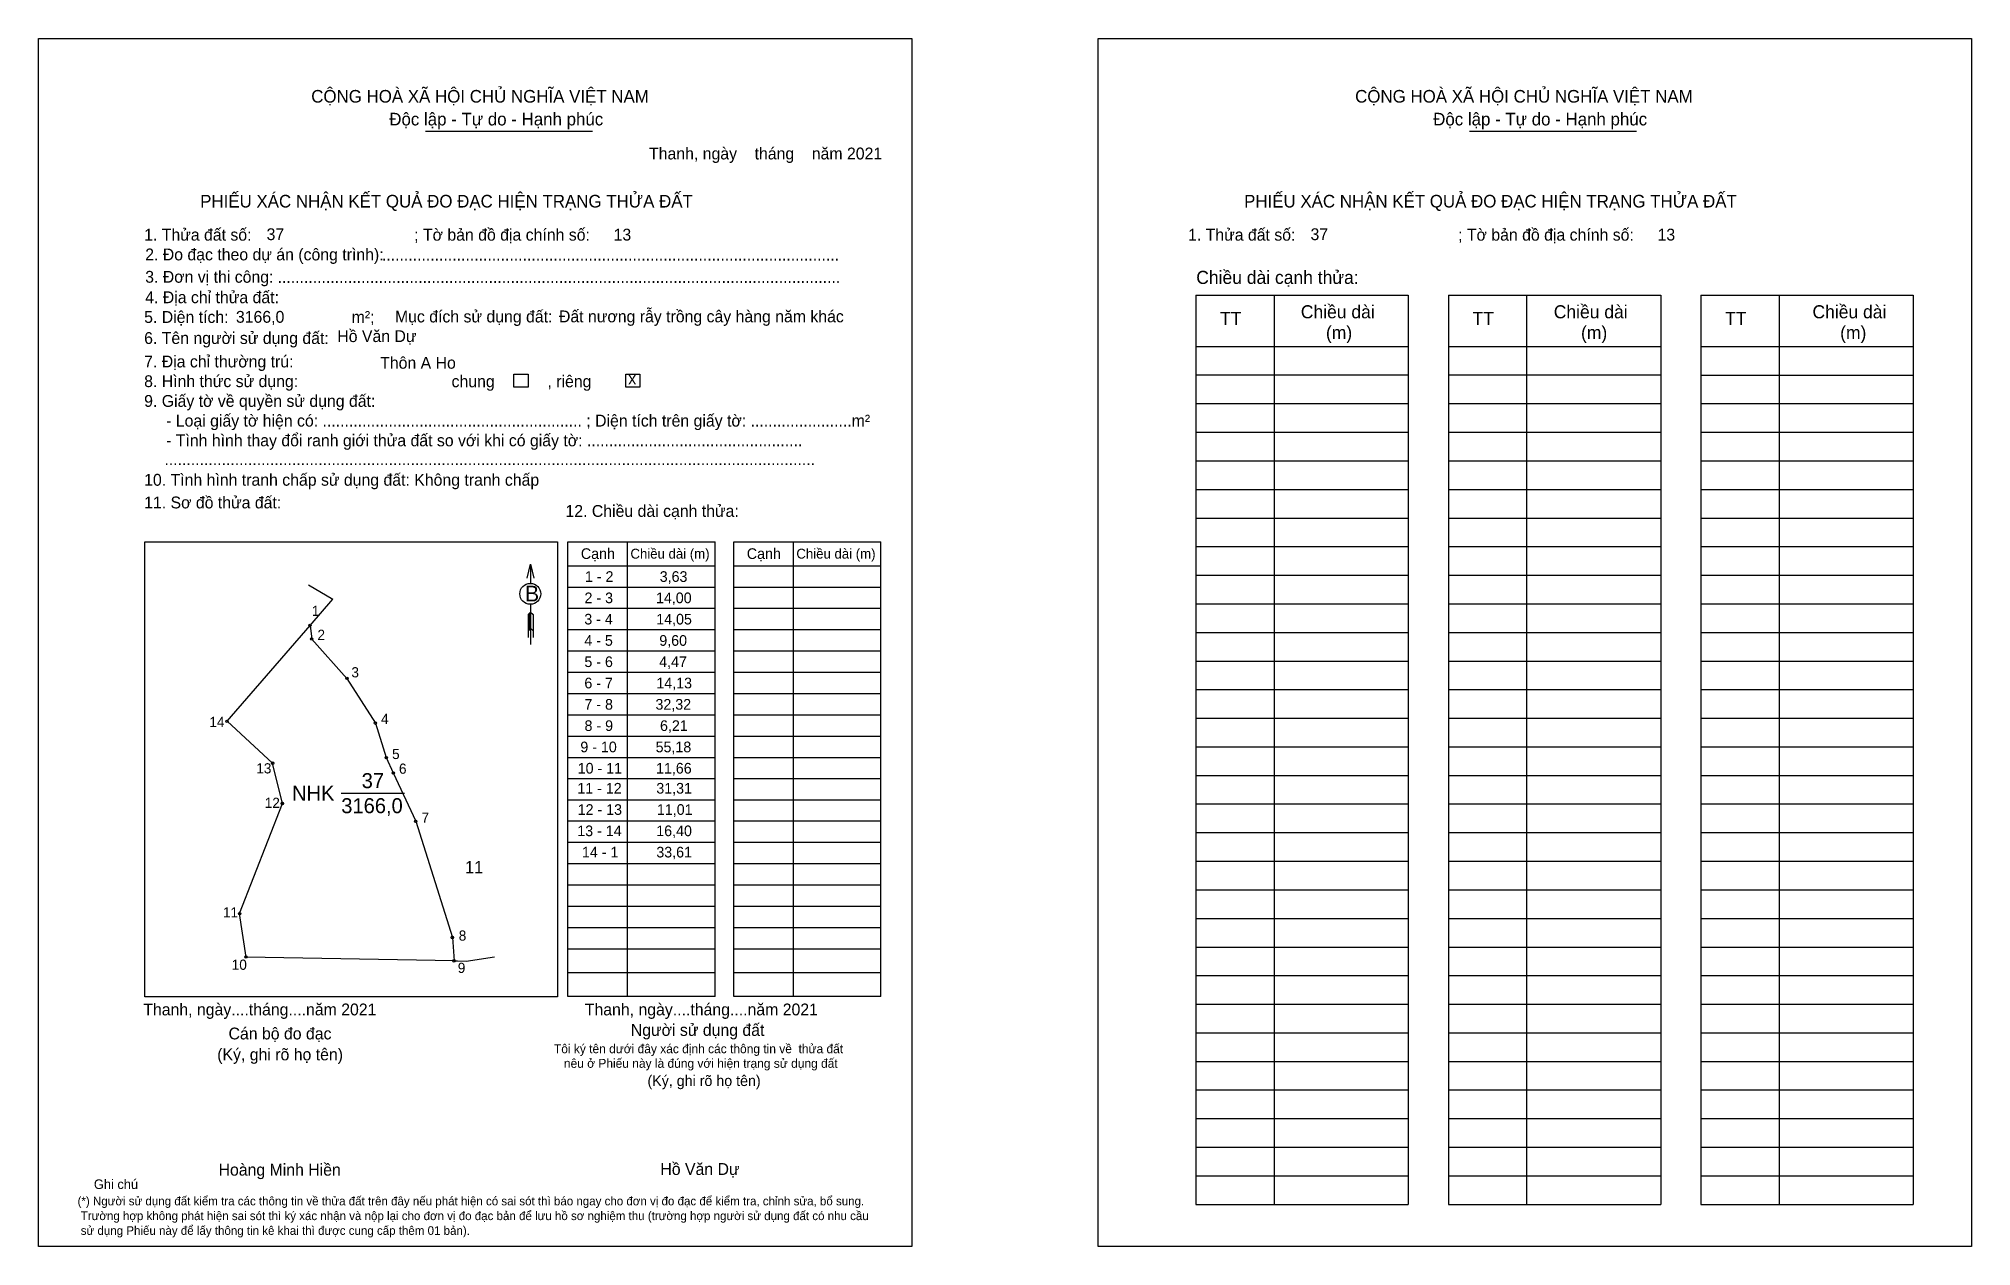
# Model space of a CAD drawing. Extents: x 545702 to 546214, y 1823311 to 1823631.
import ezdxf

# ---------------------------------------------------------------- set-up
doc = ezdxf.new("R2010")
doc.units = 0
for name, color, linetype in [('CanhThua', 7, 'Continuous'), ('kqddKhungInTrang1', 7, 'Continuous'), ('kqddKhungInTrang2', 7, 'Continuous'), ('kqddNoiDung', 7, 'Continuous'), ('kqddTemplate', 7, 'Continuous'), ('MocDinhThua', 7, 'Continuous'), ('NhanDiaChinhThua', 7, 'Continuous'), ('NhanTuCan', 7, 'Continuous'), ('RauThua', 7, 'Continuous'), ('SoHieuDinhThua', 7, 'Continuous')]:
    doc.layers.add(name, color=color, linetype=linetype)

msp = doc.modelspace()

# ---------------------------------------------------------------- linework, layer by layer
at = {"layer": 'CanhThua'}
for p, q in [((545751.89, 1823449.95), (545773.88, 1823475.37)), ((545773.88, 1823475.37), (545774.34, 1823471.76)), ((545774.34, 1823471.76), (545783.66, 1823461.32)), ((545783.66, 1823461.32), (545791.22, 1823449.47)), ((545763.96, 1823438.85), (545751.89, 1823449.95)), ((545791.22, 1823449.47), (545794.09, 1823440.31)), ((545794.09, 1823440.31), (545795.97, 1823436.25)), ((545766.56, 1823428.15), (545763.96, 1823438.85)), ((545795.97, 1823436.25), (545801.9, 1823423.43)), ((545755.21, 1823398.97), (545766.56, 1823428.15)), ((545801.9, 1823423.43), (545811.63, 1823392.61)), ((545756.9, 1823387.43), (545755.21, 1823398.97)), ((545811.63, 1823392.61), (545812.07, 1823386.42)), ((545812.07, 1823386.42), (545756.9, 1823387.43))]:
    msp.add_line(p, q, dxfattribs=at)
at = {"layer": 'kqddKhungInTrang1'}
msp.add_lwpolyline([(545701.91, 1823631), (545933.49, 1823631), (545933.49, 1823310.7), (545701.91, 1823310.7)], close=True, dxfattribs=at)
at = {"layer": 'kqddKhungInTrang2'}
msp.add_lwpolyline([(545982.89, 1823631), (546214.46, 1823631), (546214.46, 1823310.7), (545982.89, 1823310.7)], close=True, dxfattribs=at)
at = {"layer": 'kqddTemplate'}
for p, q in [((545804.48, 1823606.49), (545848.83, 1823606.49)), ((546081.33, 1823606.49), (546125.68, 1823606.49)), ((546008.81, 1823562.95), (546065.12, 1823562.95)), ((546008.81, 1823562.95), (546008.81, 1823321.83)), ((546029.53, 1823562.95), (546029.53, 1823321.83)), ((546065.12, 1823562.95), (546065.12, 1823321.83)), ((546075.79, 1823562.95), (546075.79, 1823321.83)), ((546075.79, 1823562.95), (546132.09, 1823562.95)), ((546096.51, 1823562.95), (546096.51, 1823321.83)), ((546132.09, 1823562.95), (546132.09, 1823321.83)), ((546142.76, 1823562.95), (546142.76, 1823321.83)), ((546142.76, 1823562.95), (546199.07, 1823562.95)), ((546163.48, 1823562.95), (546163.48, 1823321.82)), ((546199.07, 1823562.95), (546199.07, 1823321.82)), ((546008.81, 1823549.38), (546065.12, 1823549.38)), ((546075.79, 1823549.38), (546132.09, 1823549.38)), ((546142.76, 1823549.38), (546199.07, 1823549.38)), ((546008.81, 1823541.8), (546065.12, 1823541.8)), ((546075.79, 1823541.8), (546132.09, 1823541.8)), ((546142.76, 1823541.79), (546199.07, 1823541.79)), ((546008.81, 1823534.21), (546065.12, 1823534.21)), ((546075.79, 1823534.21), (546132.09, 1823534.21)), ((546142.76, 1823534.21), (546199.07, 1823534.21)), ((546008.81, 1823526.63), (546065.12, 1823526.63)), ((546075.79, 1823526.62), (546132.09, 1823526.62)), ((546142.76, 1823526.62), (546199.07, 1823526.62)), ((546008.81, 1823519.04), (546065.12, 1823519.04)), ((546075.79, 1823519.04), (546132.09, 1823519.04)), ((546142.76, 1823519.04), (546199.07, 1823519.04)), ((546008.81, 1823511.45), (546065.12, 1823511.45)), ((546075.79, 1823511.45), (546132.09, 1823511.45)), ((546142.76, 1823511.45), (546199.07, 1823511.45)), ((546008.81, 1823503.87), (546065.12, 1823503.87)), ((546075.79, 1823503.87), (546132.09, 1823503.87)), ((546142.76, 1823503.87), (546199.07, 1823503.87)), ((545842.28, 1823497.52), (545881.3, 1823497.52)), ((545842.28, 1823376.99), (545842.28, 1823497.52)), ((545857.97, 1823497.52), (545857.97, 1823376.99)), ((545881.3, 1823376.99), (545881.3, 1823497.52)), ((545886.29, 1823497.52), (545925.3, 1823497.52)), ((545886.29, 1823376.99), (545886.29, 1823497.52)), ((545901.98, 1823497.52), (545901.98, 1823376.99)), ((545925.3, 1823376.99), (545925.3, 1823497.52)), ((545832.35, 1823491.6), (545832.35, 1823486.54)), ((545842.28, 1823491.22), (545881.3, 1823491.22)), ((545886.29, 1823491.22), (545925.3, 1823491.22)), ((546008.81, 1823496.28), (546065.12, 1823496.28)), ((546075.79, 1823496.28), (546132.09, 1823496.28)), ((546142.76, 1823496.28), (546199.07, 1823496.28)), ((546008.81, 1823488.7), (546065.12, 1823488.7)), ((546075.79, 1823488.7), (546132.09, 1823488.7)), ((546142.76, 1823488.7), (546199.07, 1823488.7)), ((545832.36, 1823480.98), (545832.38, 1823470.34)), ((545842.28, 1823485.57), (545881.3, 1823485.57)), ((545886.29, 1823485.57), (545925.3, 1823485.57)), ((546008.81, 1823481.11), (546065.12, 1823481.11)), ((546075.79, 1823481.11), (546132.09, 1823481.11)), ((546142.76, 1823481.11), (546199.07, 1823481.11)), ((545832.37, 1823478.94), (545831.72, 1823478.32)), ((545832.37, 1823478.65), (545831.72, 1823478.03)), ((545832.37, 1823478.36), (545831.72, 1823477.74)), ((545831.72, 1823478.32), (545831.72, 1823472.22)), ((545832.37, 1823478.08), (545831.72, 1823477.45)), ((545832.37, 1823477.79), (545831.72, 1823477.17)), ((545832.37, 1823477.5), (545831.72, 1823476.88)), ((545832.37, 1823477.21), (545831.72, 1823476.59)), ((545832.37, 1823476.92), (545831.72, 1823476.3)), ((545832.37, 1823476.63), (545831.72, 1823476.01)), ((545832.37, 1823476.34), (545831.72, 1823475.72)), ((545832.37, 1823476.06), (545831.72, 1823475.43)), ((545832.37, 1823478.94), (545833.03, 1823478.32)), ((545833.03, 1823478.32), (545833.03, 1823472.22)), ((545842.28, 1823479.92), (545881.3, 1823479.92)), ((545886.29, 1823479.92), (545925.3, 1823479.92)), ((545832.37, 1823475.77), (545831.72, 1823475.14)), ((545832.37, 1823475.48), (545831.72, 1823474.85)), ((545832.37, 1823475.19), (545831.72, 1823474.56)), ((545832.37, 1823474.9), (545831.72, 1823474.28)), ((545832.37, 1823474.61), (545831.72, 1823473.99)), ((545832.37, 1823474.61), (545833.03, 1823473.99)), ((545842.28, 1823474.27), (545881.3, 1823474.27)), ((545886.29, 1823474.27), (545925.3, 1823474.27)), ((546008.81, 1823473.53), (546065.12, 1823473.53)), ((546075.79, 1823473.53), (546132.09, 1823473.53)), ((546142.76, 1823473.53), (546199.07, 1823473.53)), ((545842.28, 1823468.62), (545881.3, 1823468.62)), ((545886.29, 1823468.62), (545925.3, 1823468.62)), ((546008.81, 1823465.94), (546065.12, 1823465.94)), ((546075.79, 1823465.94), (546132.09, 1823465.94)), ((546142.76, 1823465.94), (546199.07, 1823465.94)), ((545842.28, 1823462.97), (545881.3, 1823462.97)), ((545886.29, 1823462.97), (545925.3, 1823462.97)), ((545842.28, 1823457.33), (545881.3, 1823457.33)), ((545886.29, 1823457.33), (545925.3, 1823457.33)), ((546008.81, 1823458.36), (546065.12, 1823458.36)), ((546075.79, 1823458.36), (546132.09, 1823458.36)), ((546142.76, 1823458.36), (546199.07, 1823458.36)), ((545842.28, 1823451.68), (545881.3, 1823451.68)), ((545886.29, 1823451.68), (545925.3, 1823451.68)), ((546008.81, 1823450.77), (546065.12, 1823450.77)), ((546075.79, 1823450.77), (546132.09, 1823450.77)), ((546142.76, 1823450.77), (546199.07, 1823450.77)), ((545842.28, 1823446.03), (545881.3, 1823446.03)), ((545886.29, 1823446.03), (545925.3, 1823446.03)), ((545842.28, 1823440.38), (545881.3, 1823440.38)), ((545886.29, 1823440.38), (545925.3, 1823440.38)), ((546008.81, 1823443.19), (546065.12, 1823443.19)), ((546075.79, 1823443.19), (546132.09, 1823443.19)), ((546142.76, 1823443.19), (546199.07, 1823443.19)), ((546008.81, 1823435.6), (546065.12, 1823435.6)), ((546075.79, 1823435.6), (546132.09, 1823435.6)), ((546142.76, 1823435.6), (546199.07, 1823435.6)), ((545881.3, 1823434.73), (545842.28, 1823434.73)), ((545925.3, 1823434.73), (545886.29, 1823434.73)), ((545881.3, 1823429.08), (545842.28, 1823429.08)), ((545925.3, 1823429.08), (545886.29, 1823429.08)), ((546008.81, 1823428.02), (546065.12, 1823428.02)), ((546075.79, 1823428.02), (546132.09, 1823428.02)), ((546142.76, 1823428.02), (546199.07, 1823428.02)), ((545881.3, 1823423.43), (545842.28, 1823423.43)), ((545925.3, 1823423.43), (545886.29, 1823423.43)), ((546008.81, 1823420.43), (546065.12, 1823420.43)), ((546075.79, 1823420.43), (546132.09, 1823420.43)), ((546142.76, 1823420.43), (546199.07, 1823420.43)), ((545881.3, 1823417.79), (545842.28, 1823417.79)), ((545925.3, 1823417.79), (545886.29, 1823417.79)), ((545881.3, 1823412.14), (545842.28, 1823412.14)), ((545925.3, 1823412.14), (545886.29, 1823412.14)), ((546008.81, 1823412.85), (546065.12, 1823412.85)), ((546075.79, 1823412.85), (546132.09, 1823412.85)), ((546142.76, 1823412.85), (546199.07, 1823412.85)), ((545881.3, 1823406.49), (545842.28, 1823406.49)), ((545925.3, 1823406.49), (545886.29, 1823406.49)), ((546008.81, 1823405.26), (546065.12, 1823405.26)), ((546075.79, 1823405.26), (546132.09, 1823405.26)), ((546142.76, 1823405.26), (546199.07, 1823405.26)), ((545881.3, 1823400.84), (545842.28, 1823400.84)), ((545925.3, 1823400.84), (545886.29, 1823400.84)), ((545881.3, 1823395.19), (545842.28, 1823395.19)), ((545925.3, 1823395.19), (545886.29, 1823395.19)), ((546008.81, 1823397.68), (546065.12, 1823397.68)), ((546075.79, 1823397.68), (546132.09, 1823397.68)), ((546142.76, 1823397.68), (546199.07, 1823397.68)), ((545881.3, 1823389.54), (545842.28, 1823389.54)), ((545925.3, 1823389.54), (545886.29, 1823389.54)), ((546008.81, 1823390.09), (546065.12, 1823390.09)), ((546075.79, 1823390.09), (546132.09, 1823390.09)), ((546142.76, 1823390.09), (546199.07, 1823390.09)), ((545881.3, 1823383.27), (545842.28, 1823383.27)), ((545925.3, 1823383.27), (545886.29, 1823383.27)), ((546008.81, 1823382.51), (546065.12, 1823382.51)), ((546075.79, 1823382.51), (546132.09, 1823382.51)), ((546142.76, 1823382.51), (546199.07, 1823382.51)), ((545881.3, 1823376.99), (545842.28, 1823376.99)), ((545925.3, 1823376.99), (545886.29, 1823376.99)), ((546008.81, 1823374.92), (546065.12, 1823374.92)), ((546075.79, 1823374.92), (546132.09, 1823374.92)), ((546142.76, 1823374.92), (546199.07, 1823374.92)), ((546008.81, 1823367.34), (546065.12, 1823367.34)), ((546075.79, 1823367.34), (546132.09, 1823367.34)), ((546142.76, 1823367.34), (546199.07, 1823367.34)), ((546008.81, 1823359.75), (546065.12, 1823359.75)), ((546075.79, 1823359.75), (546132.09, 1823359.75)), ((546142.76, 1823359.75), (546199.07, 1823359.75)), ((546008.81, 1823352.17), (546065.12, 1823352.17)), ((546075.79, 1823352.17), (546132.09, 1823352.17)), ((546142.76, 1823352.17), (546199.07, 1823352.17)), ((546008.81, 1823344.58), (546065.12, 1823344.58)), ((546075.79, 1823344.58), (546132.09, 1823344.58)), ((546142.76, 1823344.58), (546199.07, 1823344.58)), ((546008.81, 1823337), (546065.12, 1823337)), ((546075.79, 1823337), (546132.09, 1823337)), ((546142.76, 1823337), (546199.07, 1823337)), ((546008.81, 1823329.41), (546065.12, 1823329.41)), ((546075.79, 1823329.41), (546132.09, 1823329.41)), ((546142.76, 1823329.41), (546199.07, 1823329.41)), ((546008.81, 1823321.83), (546065.12, 1823321.83)), ((546075.79, 1823321.83), (546132.09, 1823321.83)), ((546142.76, 1823321.82), (546199.07, 1823321.82))]:
    msp.add_line(p, q, dxfattribs=at)
for points in [[(545827.96, 1823542.05), (545831.72, 1823542.05), (545831.72, 1823538.53), (545827.96, 1823538.53)], [(545857.59, 1823542.05), (545861.36, 1823542.05), (545861.36, 1823538.53), (545857.59, 1823538.53)], [(545730.09, 1823497.52), (545839.51, 1823497.52), (545839.51, 1823376.88), (545730.09, 1823376.88)]]:
    msp.add_lwpolyline(points, close=True, dxfattribs=at)
msp.add_lwpolyline([(545831.44, 1823487.94), (545832.35, 1823491.6), (545833.27, 1823487.94)], dxfattribs=at)
msp.add_circle((545832.29, 1823483.76), 2.78, dxfattribs=at)
at = {"layer": 'MocDinhThua'}
for centre in [(545773.88, 1823475.37), (545774.34, 1823471.76), (545783.66, 1823461.32), (545751.89, 1823449.95), (545791.22, 1823449.47), (545794.09, 1823440.31), (545763.96, 1823438.85), (545795.97, 1823436.25), (545766.56, 1823428.15), (545801.9, 1823423.43), (545755.21, 1823398.97), (545811.63, 1823392.61), (545756.9, 1823387.43), (545812.07, 1823386.42)]:
    msp.add_circle(centre, 0.324, dxfattribs=at)
at = {"layer": 'NhanDiaChinhThua'}
msp.add_line((545782.17, 1823430.89), (545798.92, 1823430.89), dxfattribs=at)
at = {"layer": 'RauThua'}
for p, q in [((545773.47, 1823486.13), (545779.9, 1823482.32)), ((545773.88, 1823475.37), (545779.9, 1823482.32)), ((545812.07, 1823386.42), (545813.03, 1823386.4)), ((545813.03, 1823386.4), (545815.31, 1823386.36)), ((545815.31, 1823386.36), (545822.83, 1823387.46))]:
    msp.add_line(p, q, dxfattribs=at)

# ---------------------------------------------------------------- texts
at = {"layer": 'kqddNoiDung'}
for s, height, p in [('Thanh, ngày    tháng    năm 2021  ', 3.1381, (545863.79, 1823598.97)), ('37', 3.138, (545762.36, 1823577.56)), ('13', 3.138, (545854.39, 1823577.46)), ('37', 3.138, (546039.21, 1823577.56)), ('13', 3.138, (546131.24, 1823577.46)), ('........................................................................................................', 3.13805, (545792.94, 1823572.15)), ('................................................................................................................................', 3.13805, (545765.27, 1823566.2)), ('3166,0', 3.138, (545754.23, 1823555.65)), ('Đất nương rẫy trồng cây hàng năm khác', 3.1381, (545839.9, 1823555.77)), ('Hồ Văn Dự', 3.138, (545781.11, 1823550.54)), ('Thôn A Ho', 3.138, (545792.48, 1823543.47)), ('x', 3.14, (545858.28, 1823539.35)), ('1 - 2', 2.824, (545846.79, 1823486.93)), ('3,63', 2.824, (545866.62, 1823486.93)), ('2 - 3', 2.824, (545846.68, 1823481.28)), ('14,00', 2.824, (545865.63, 1823481.28)), ('3 - 4', 2.824, (545846.62, 1823475.63)), ('14,05', 2.824, (545865.7, 1823475.63)), ('4 - 5', 2.824, (545846.63, 1823469.98)), ('9,60', 2.824, (545866.51, 1823469.98)), ('5 - 6', 2.824, (545846.64, 1823464.34)), ('4,47', 2.824, (545866.48, 1823464.34)), ('6 - 7', 2.824, (545846.64, 1823458.69)), ('14,13', 2.824, (545865.73, 1823458.69)), ('7 - 8', 2.824, (545846.66, 1823453.04)), ('32,32', 2.824, (545865.49, 1823453.04)), ('8 - 9', 2.824, (545846.68, 1823447.39)), ('6,21', 2.824, (545866.7, 1823447.39)), ('9 - 10', 2.824, (545845.57, 1823441.74)), ('55,18', 2.824, (545865.53, 1823441.74)), ('10 - 11', 2.824, (545844.87, 1823436.09)), ('11,66', 2.824, (545865.64, 1823436.09)), ('11 - 12', 2.824, (545844.77, 1823430.78)), ('31,31', 2.824, (545865.72, 1823430.78)), ('12 - 13', 2.824, (545844.86, 1823425.14)), ('11,01', 2.824, (545865.88, 1823425.14)), ('13 - 14', 2.824, (545844.76, 1823419.49)), ('16,40', 2.824, (545865.7, 1823419.49)), ('14 - 1', 2.824, (545845.99, 1823413.84)), ('33,61', 2.824, (545865.72, 1823413.84)), ('Thanh, ngày....tháng....năm 2021', 3.1381, (545729.66, 1823371.96)), ('Thanh, ngày....tháng....năm 2021', 3.1381, (545846.75, 1823371.96)), ('Hồ Văn Dự', 3.138, (545866.79, 1823329.64))]:
    msp.add_text(s, height=height, dxfattribs=at).set_placement(p)
at = {"layer": 'kqddTemplate'}
for s, height, p in [('CỘNG HOÀ XÃ HỘI CHỦ NGHĨA VIỆT NAM', 3.3473, (545774.2, 1823614.04)), ('CỘNG HOÀ XÃ HỘI CHỦ NGHĨA VIỆT NAM', 3.3473, (546051.04, 1823614.04)), ('Độc lập - Tự do - Hạnh phúc', 3.3473, (545794.9, 1823607.99)), ('Độc lập - Tự do - Hạnh phúc', 3.3473, (546071.74, 1823607.99)), ('PHIẾU XÁC NHẬN KẾT QUẢ ĐO ĐẠC HIỆN TRẠNG THỬA ĐẤT', 3.3473, (545744.75, 1823586.22)), ('PHIẾU XÁC NHẬN KẾT QUẢ ĐO ĐẠC HIỆN TRẠNG THỬA ĐẤT', 3.3473, (546021.6, 1823586.22)), ('1. Thửa đất số:                                     ; Tờ bản đồ địa chính số:', 3.1381, (545729.89, 1823577.43)), ('1. Thửa đất số:                                     ; Tờ bản đồ địa chính số:', 3.1381, (546006.74, 1823577.43)), ('2. Đo đạc theo dự án (công trình): ', 3.1381, (545730.17, 1823572.2)), ('3. Đơn vị thi công: ', 3.1381, (545730.17, 1823566.27)), ('Chiều dài cạnh thửa:', 3.4675, (546008.91, 1823565.95)), ('4. Địa chỉ thửa đất:', 3.1381, (545730.17, 1823560.84)), ('5. Diện tích:                            m²; ', 3.1381, (545729.89, 1823555.61)), ('Mục đích sử dụng đất:', 3.1381, (545796.4, 1823555.74)), ('TT', 3.468, (546015.21, 1823555.04)), ('Chiều dài', 3.468, (546036.64, 1823556.83)), ('TT', 3.468, (546082.18, 1823555.04)), ('Chiều dài', 3.468, (546103.72, 1823556.83)), ('TT', 3.468, (546149.16, 1823555.04)), ('Chiều dài', 3.468, (546172.33, 1823556.83)), ('6. Tên người sử dụng đất:', 3.1381, (545729.89, 1823550.03)), ('(m)', 3.468, (546043.3, 1823551.31)), ('(m)', 3.468, (546110.95, 1823551.31)), ('(m)', 3.468, (546179.67, 1823551.31)), ('7. Địa chỉ thường trú:', 3.1381, (545729.89, 1823543.81)), ('8. Hình thức sử dụng:', 3.1381, (545729.89, 1823538.58)), ('chung            , riêng', 3.1381, (545811.42, 1823538.55)), ('9. Giấy tờ về quyền sử dụng đất:', 3.1381, (545729.89, 1823533.35)), ('     - Loại giấy tờ hiện có: ........................................................... ; Diện tích trên giấy tờ: .......................m²', 3.13805, (545729.89, 1823528.12)), ('     - Tình hình thay đổi ranh giới thửa đất so với khi có giấy tờ: .................................................', 3.13805, (545729.89, 1823522.89)), ('....................................................................................................................................................', 3.13805, (545735.26, 1823517.92)), ('10. Tình hình tranh chấp sử dụng đất: Không tranh chấp', 3.1381, (545729.89, 1823512.43)), ('11. Sơ đồ thửa đất:', 3.1381, (545729.89, 1823506.42)), ('12. Chiều dài cạnh thửa:', 3.1381, (545841.62, 1823504.17)), ('Cạnh', 2.824, (545845.71, 1823493.01)), ('Chiều dài (m)', 2.615, (545858.85, 1823493.1)), ('Cạnh', 2.824, (545889.72, 1823493.01)), ('Chiều dài (m)', 2.615, (545902.86, 1823493.1)), ('B', 4.18, (545830.91, 1823481.74)), ('Cán bộ đo đạc', 3.1381, (545752.27, 1823365.58)), ('Người sử dụng đất', 3.1381, (545858.95, 1823366.52)), ('(Ký, ghi rõ họ tên)', 3.1381, (545749.27, 1823360.04)), ('Tôi ký tên dưới đây xác định các thông tin về  thửa đất ', 2.3724, (545838.57, 1823361.92)), ('nêu ở Phiếu này là đúng với hiện trạng sử dụng đất', 2.3724, (545841.21, 1823358.06)), ('(Ký, ghi rõ họ tên)', 2.8242, (545863.37, 1823353.22)), ('Hoàng Minh Hiền', 3.1381, (545749.62, 1823329.46)), ('Ghi chú', 2.542, (545716.56, 1823325.91)), ('(*) Người sử dụng đất kiểm tra các thông tin về thửa đất trên đây nếu phát hiện có sai sót thì báo ngay cho đơn vị đo đạc để kiểm tra, chỉnh sửa, bổ sung.', 2.28764, (545712.23, 1823321.58)), (' Trường hợp không phát hiện sai sót thì ký xác nhận và nộp lại cho đơn vị đo đạc bản để lưu hồ sơ nghiệm thu (trường hợp người sử dụng đất có nhu cầu', 2.28764, (545712.23, 1823317.66)), (' sử dụng Phiếu này để lấy thông tin kê khai thì được cung cấp thêm 01 bản).', 2.2876, (545712.23, 1823313.75))]:
    msp.add_text(s, height=height, dxfattribs=at).set_placement(p)
at = {"layer": 'NhanDiaChinhThua'}
for s, p in [('37', (545787.58, 1823432.22)), ('NHK', (545769.1, 1823428.9)), ('3166,0', (545782.17, 1823425.58))]:
    msp.add_text(s, height=3.984, dxfattribs=at).set_placement(p)
at = {"layer": 'NhanTuCan'}
msp.add_text('11', height=3.242, dxfattribs=at).set_placement((545814.97, 1823409.66))
at = {"layer": 'SoHieuDinhThua'}
for s, height, p in [('1', 2.7, (545774.35, 1823477.9)), ('2', 2.7, (545775.85, 1823471.53)), ('3', 2.7, (545784.85, 1823461.6)), ('14', 2.701, (545747.19, 1823448.45)), ('4', 2.7, (545792.72, 1823449.26)), ('5', 2.7, (545795.64, 1823439.94)), ('13', 2.701, (545759.62, 1823436.13)), ('6', 2.7, (545797.46, 1823436.04)), ('12', 2.701, (545761.87, 1823426.98)), ('7', 2.7, (545803.46, 1823423.06)), ('11', 2.701, (545750.78, 1823397.92)), ('8', 2.7, (545813.32, 1823391.77)), ('10', 2.701, (545753.11, 1823384.05)), ('9', 2.7, (545813.06, 1823383.21))]:
    msp.add_text(s, height=height, dxfattribs=at).set_placement(p)

doc.saveas('drawing.dxf')
